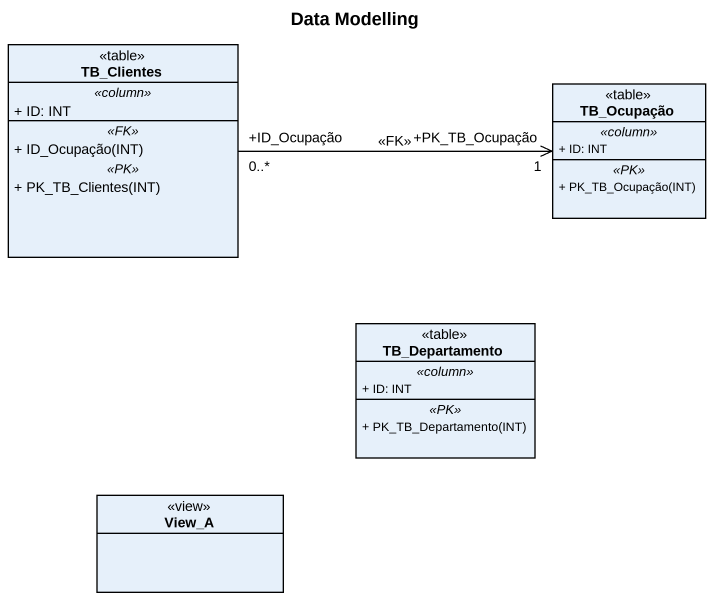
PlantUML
@startuml
title Data Modelling
hide circle
hide empty members
skinparam classAttributeIconSize 0
class TB_Clientes <<table>> {
  .. <<column>> ..
  + ID: INT
  .. <<FK>> ..
  + ID_Ocupação(INT)
  .. <<PK>> ..
  + PK_TB_Clientes(INT)
}
class TB_Ocupação <<table>> {
  .. <<column>> ..
  + ID: INT
  .. <<PK>> ..
  + PK_TB_Ocupação(INT)
}
class TB_Departamento <<table>> {
  .. <<column>> ..
  + ID: INT
  .. <<PK>> ..
  + PK_TB_Departamento(INT)
}
class View_A <<view>>
TB_Clientes "+ID_Ocupação\n0..*" -right-> "+PK_TB_Ocupação\n1" TB_Ocupação : <<FK>>
@enduml
